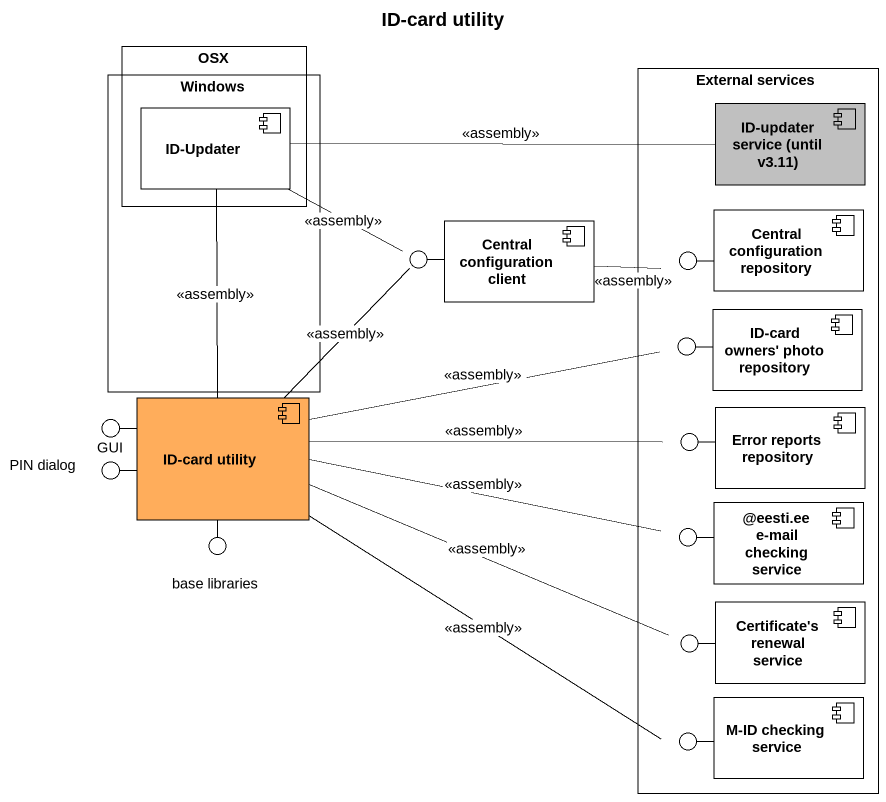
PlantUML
@startuml
title ID-card utility
rectangle Windows
rectangle OSX {
  component "ID-Updater" as ID_Updater #FFFFFF
}
rectangle "External services" as External_services {
  component "ID-updater service (until v3.11)" as ID_updater_service_until_v3 #C0C0C0
  component "Central configuration repository" as Central_configuration #FFFFFF
  component "ID-card owners' photo repository" as ID_card_owners_photo #FFFFFF
  component "Error reports repository" as Error_reports_repository #FFFFFF
  component "@eesti.ee e-mail checking service" as eesti_ee_e_mail_checking #FFFFFF
  component "Certificate's renewal service" as Certificate_s_renewal #FFFFFF
  component "M-ID checking service" as M_ID_checking_service #FFFFFF
}
() " " as lollipop1
component "Central configuration client" as Central_configuration_client #FFFFFF
() " " as lollipop2
() " " as lollipop3
component "ID-card utility" as ID_card_utility #FFAD5B
() GUI
() " " as lollipop4
() "PIN dialog" as PIN_dialog
() "base libraries" as base_libraries
() " " as lollipop5
() " " as lollipop6
() " " as lollipop7
Central_configuration_client -left- lollipop1
Central_configuration -left- lollipop2
ID_card_owners_photo -left- lollipop3
ID_card_utility -left- GUI
Error_reports_repository -left- lollipop4
ID_card_utility -left- PIN_dialog
ID_card_utility -- base_libraries
eesti_ee_e_mail_checking -left- lollipop5
Certificate_s_renewal -left- lollipop6
M_ID_checking_service -left- lollipop7
ID_Updater -right- ID_updater_service_until_v3 : <<assembly>>
ID_Updater -right- lollipop1 : <<assembly>>
Central_configuration_client -right- lollipop2 : <<assembly>>
ID_card_utility -up- ID_Updater : <<assembly>>
ID_card_utility -up- lollipop1 : <<assembly>>
ID_card_utility -right- lollipop3 : <<assembly>>
ID_card_utility -right- lollipop4 : <<assembly>>
ID_card_utility -right- lollipop5 : <<assembly>>
ID_card_utility -right- lollipop6 : <<assembly>>
ID_card_utility -- lollipop7 : <<assembly>>
@enduml
